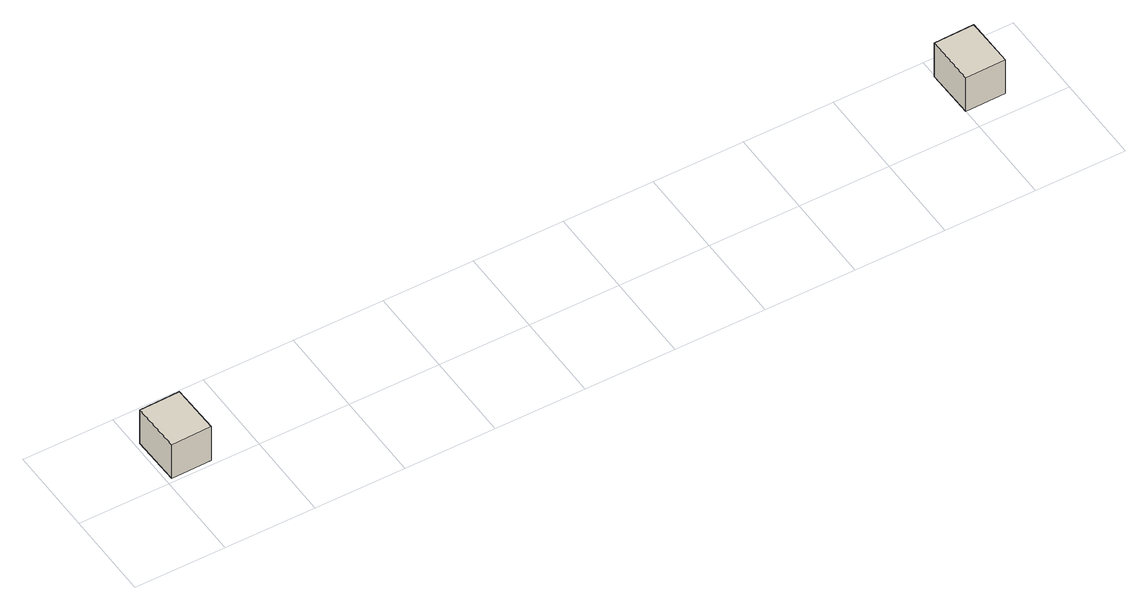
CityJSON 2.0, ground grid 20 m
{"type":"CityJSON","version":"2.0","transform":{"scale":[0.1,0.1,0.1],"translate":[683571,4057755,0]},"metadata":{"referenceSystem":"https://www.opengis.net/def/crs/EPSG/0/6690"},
"CityObjects":{
"building1":{"type":"Building","attributes":{"name":"16211-bldg-78","class":"3003","usage":"411","dateOfConstruction":"2020-04-01","Height.highReference":"highestRoofEdge","Height.lowReference":"lowestGroundPoint","Height.status":"measured","measuredHeight":8.6,"storeysAboveGround":2,"storeysBelowGround":0,"BuildingIDAttribute.prefecture":16,"BuildingIDAttribute.city":16211,"BuildingDetailAttribute.totalFloorArea":76.2,"BuildingDetailAttribute.buildingStructureType":"611","BuildingDetailAttribute.fireproofStructureType":"1011","BuildingDetailAttribute.detailedUsage":"4111","BuildingDetailAttribute.surveyYear":"2020-04-01"},"geometry":[{"type":"Solid","lod":"1","boundaries":[[[[0,1,2,3]],[[2,4,5,3]],[[1,6,4,2]],[[0,7,6,1]],[[3,5,7,0]],[[4,6,7,5]]]]}]},
"building2":{"type":"Building","attributes":{"name":"16211-bldg-77","class":"3003","usage":"411","dateOfConstruction":"2020-04-01","Height.highReference":"highestRoofEdge","Height.lowReference":"lowestGroundPoint","Height.status":"measured","measuredHeight":8.6,"storeysAboveGround":2,"storeysBelowGround":0,"BuildingIDAttribute.prefecture":16,"BuildingIDAttribute.city":16211,"BuildingDetailAttribute.buildingRoofEdgeArea":15.5,"BuildingDetailAttribute.buildingStructureType":"611","BuildingDetailAttribute.fireproofStructureType":"1011","BuildingDetailAttribute.majorUsage2":"01002","BuildingDetailAttribute.secondFloorUsage":412,"BuildingDetailAttribute.detailedUsage":461,"BuildingDetailAttribute.surveyYear":"2020-04-01"},"geometry":[{"type":"Solid","lod":"1","boundaries":[[[[8,9,10,11]],[[10,12,13,11]],[[9,14,12,10]],[[8,15,14,9]],[[11,13,15,8]],[[12,14,15,13]]]]}]}
},
"vertices":[
[12,9,0],[10,120,0],[99,122,0],[101,11,0],[99,122,90],[101,11,90],[10,120,90],[12,9,90],
[1800,47,0],[1798,158,0],[1887,160,0],[1889,49,0],[1887,160,90],[1889,49,90],[1798,158,90],[1800,47,90]
]}
